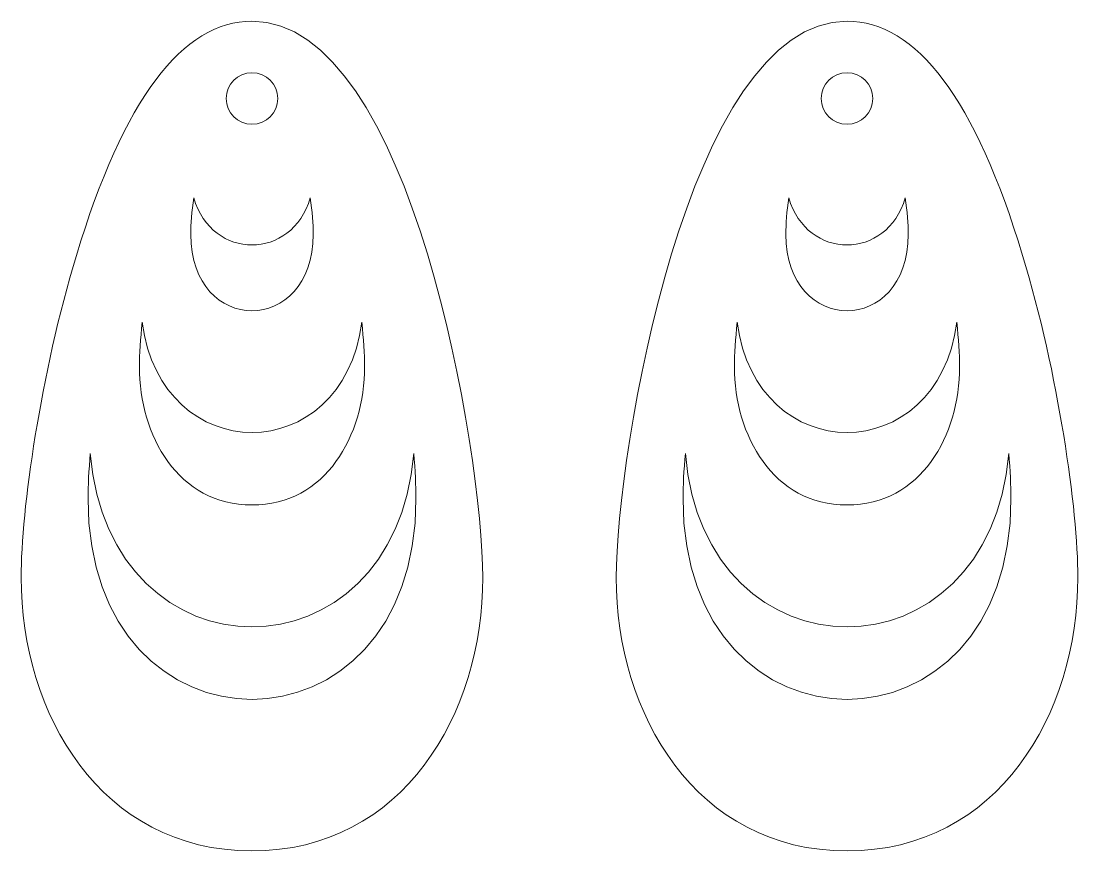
# Model space of a CAD drawing. Header units: inches. Extents: x 57 to 231, y 4 to 141.
import ezdxf

# ---------------------------------------------------------------- set-up
doc = ezdxf.new("R2010")
doc.units = ezdxf.units.IN
doc.header["$MEASUREMENT"] = 0
doc.layers.add('_U+0421_U+043B_U+043E_U+0439 1', color=7, linetype='Continuous')

msp = doc.modelspace()

# ---------------------------------------------------------------- linework, layer by layer
at = {"layer": '_U+0421_U+043B_U+043E_U+0439 1', "color": 1, "lineweight": 9, "true_color": 0xff0000}
for points, knots in [([(95.01, 140.64), (83.57, 140.64), (73.84, 127.66), (66.1, 102.06), (60.19, 82.52), (57, 60.14), (57, 49.01), (57, 26.63), (70.06, 3.97), (95.01, 3.97), (119.97, 3.97), (133.02, 26.63), (133.02, 49.01), (133.02, 69), (121.34, 140.64), (95.01, 140.64)], [0, 0, 0, 0, 1, 1, 1, 2, 2, 2, 3, 3, 3, 4, 4, 4, 5, 5, 5, 5]), ([(154.98, 49.01), (154.98, 26.63), (168.03, 3.97), (192.99, 3.97), (217.94, 3.97), (231, 26.63), (231, 49.01), (231, 60.14), (227.81, 82.52), (221.9, 102.06), (214.16, 127.66), (204.43, 140.64), (192.99, 140.64), (166.66, 140.64), (154.98, 69), (154.98, 49.01)], [0, 0, 0, 0, 1, 1, 1, 2, 2, 2, 3, 3, 3, 4, 4, 4, 5, 5, 5, 5]), ([(95.01, 132.14), (97.36, 132.14), (99.26, 130.24), (99.26, 127.89), (99.26, 125.54), (97.36, 123.64), (95.01, 123.64), (92.67, 123.64), (90.76, 125.54), (90.76, 127.89), (90.76, 130.24), (92.67, 132.14), (95.01, 132.14)], [0, 0, 0, 0, 1, 1, 1, 2, 2, 2, 3, 3, 3, 4, 4, 4, 4]), ([(197.24, 127.89), (197.24, 125.54), (195.33, 123.64), (192.99, 123.64), (190.64, 123.64), (188.74, 125.54), (188.74, 127.89), (188.74, 130.24), (190.64, 132.14), (192.99, 132.14), (195.33, 132.14), (197.24, 130.24), (197.24, 127.89)], [0, 0, 0, 0, 1, 1, 1, 2, 2, 2, 3, 3, 3, 4, 4, 4, 4]), ([(85.43, 111.53), (88.4, 101.18), (101.63, 101.18), (104.6, 111.54), (104.92, 109.29), (105.09, 107.21), (105.09, 105.51), (105.09, 88.76), (84.93, 88.72), (84.93, 105.51), (84.93, 107.21), (85.11, 109.29), (85.43, 111.53)], [0, 0, 0, 0, 1, 1, 1, 2, 2, 2, 3, 3, 3, 4, 4, 4, 4]), ([(203.07, 105.51), (203.07, 88.72), (182.91, 88.76), (182.91, 105.51), (182.91, 107.22), (183.08, 109.29), (183.4, 111.54), (186.37, 101.18), (199.6, 101.18), (202.57, 111.54), (202.89, 109.29), (203.07, 107.21), (203.07, 105.51)], [0, 0, 0, 0, 1, 1, 1, 2, 2, 2, 3, 3, 3, 4, 4, 4, 4]), ([(76.94, 91.05), (80.09, 66.82), (109.94, 66.82), (113.09, 91.05), (113.39, 88.3), (113.55, 85.79), (113.55, 83.72), (113.55, 72.4), (107.18, 60.94), (95.01, 60.94), (82.84, 60.94), (76.47, 72.4), (76.47, 83.72), (76.47, 85.79), (76.64, 88.3), (76.94, 91.05)], [0, 0, 0, 0, 1, 1, 1, 2, 2, 2, 3, 3, 3, 4, 4, 4, 5, 5, 5, 5]), ([(211.52, 83.72), (211.52, 72.4), (205.16, 60.94), (192.99, 60.94), (180.82, 60.94), (174.45, 72.4), (174.45, 83.72), (174.45, 85.79), (174.61, 88.3), (174.91, 91.05), (178.06, 66.82), (207.92, 66.82), (211.06, 91.05), (211.36, 88.3), (211.52, 85.79), (211.52, 83.72)], [0, 0, 0, 0, 1, 1, 1, 2, 2, 2, 3, 3, 3, 4, 4, 4, 5, 5, 5, 5]), ([(68.02, 61.93), (68.02, 64.13), (68.15, 66.67), (68.39, 69.44), (71.54, 31.35), (118.48, 31.32), (121.64, 69.44), (121.88, 66.67), (122.01, 64.13), (122.01, 61.93), (122.01, 17.97), (68.02, 17.86), (68.02, 61.93)], [0, 0, 0, 0, 1, 1, 1, 2, 2, 2, 3, 3, 3, 4, 4, 4, 4]), ([(165.99, 61.93), (165.99, 64.13), (166.12, 66.67), (166.37, 69.44), (169.52, 31.32), (216.46, 31.35), (219.61, 69.44), (219.85, 66.67), (219.98, 64.13), (219.98, 61.93), (219.98, 17.86), (165.99, 17.97), (165.99, 61.93)], [0, 0, 0, 0, 1, 1, 1, 2, 2, 2, 3, 3, 3, 4, 4, 4, 4])]:
    msp.add_open_spline(points, degree=3, knots=knots, dxfattribs=at)

doc.saveas('drawing.dxf')
